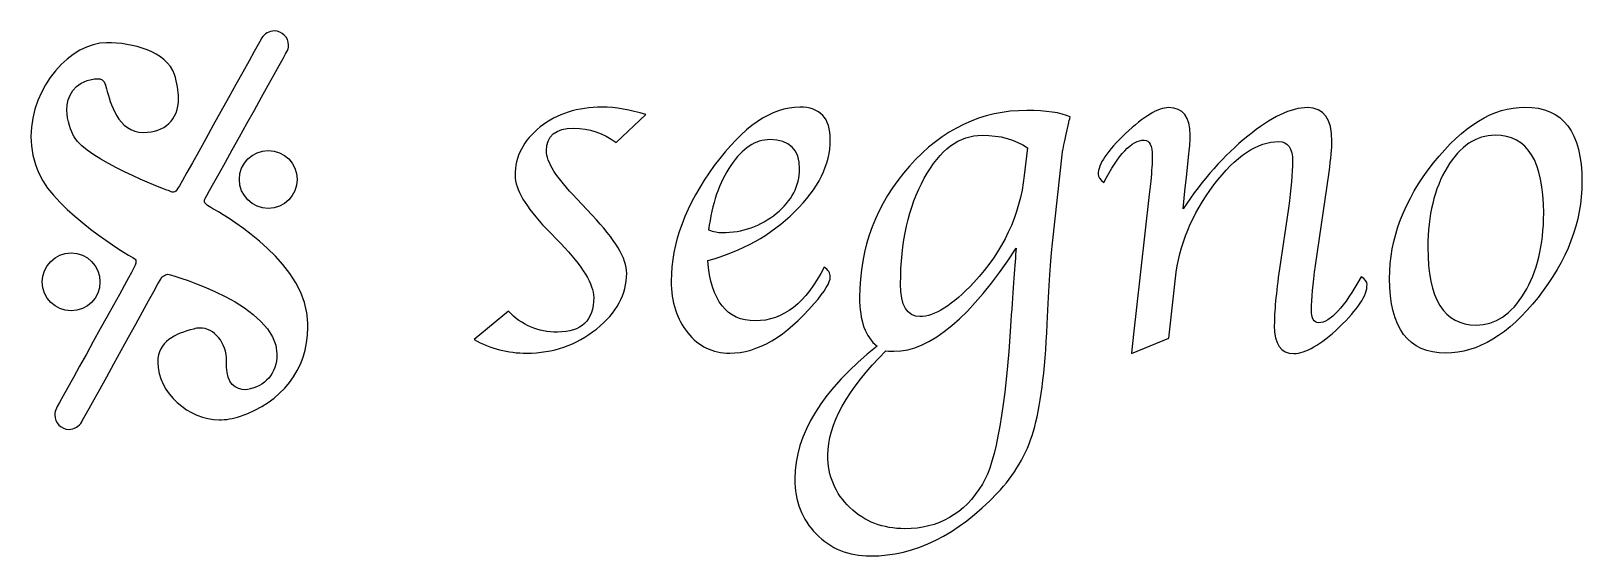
# Model space of a CAD drawing. Header units: millimetres. Extents: x 259 to 385, y 317 to 360.
import ezdxf

# ---------------------------------------------------------------- set-up
doc = ezdxf.new("R2010")
doc.units = ezdxf.units.MM
doc.layers.add('CUT', color=7, linetype='Continuous')

msp = doc.modelspace()

# ---------------------------------------------------------------- linework, layer by layer
at = {"layer": 'CUT'}
for points in [[(264.06, 356.16), (264.3, 356.16)], [(264.96, 355.63), (265.04, 355.34)], [(306.39, 350.98), (308.82, 353.24)], [(342.91, 351.53), (343.13, 352.61)], [(339.78, 350.54), (339.52, 348.3)], [(341.82, 342.8), (342.63, 350.23)], [(352.41, 345.59), (352.57, 347.03), (352.73, 348.41), (352.89, 350.05)], [(349.79, 347.84), (349.66, 346.77), (348.61, 337.34), (348.45, 335.92), (348.28, 334.42), (348.22, 333.85), (351.25, 335.09)], [(363.17, 341), (364.27, 348.57)], [(304.46, 345.07), (303.2, 346.41)], [(360.96, 345.65), (360.24, 340.73)], [(300.74, 343.98), (301.9, 342.78)], [(351.25, 335.09), (351.8, 339.96)], [(297.67, 337.28), (294.87, 334.98)], [(274.79, 332.75), (274.79, 333.2)], [(276.48, 330.94), (276.36, 330.9)]]:
    msp.add_lwpolyline(points, dxfattribs=at)
for points, knots in [([(279.65, 358.3), (279.77, 358.51), (279.81, 358.67), (279.81, 358.88), (279.81, 359.53), (279.28, 360.03), (278.66, 360.03), (278.25, 360.03), (277.84, 359.82), (277.63, 359.45)], [0, 0, 0, 0, 1, 1, 1, 2, 2, 2, 3, 3, 3, 3]), ([(270.56, 356.49), (269.9, 358.38), (267.14, 359.08), (265.04, 359.08), (262.16, 359.08), (258.91, 355.54), (258.91, 351.47), (258.91, 350.48), (259.12, 349.45), (259.57, 348.43), (260.89, 345.42), (266.85, 341.76), (267.18, 341.64)], [0, 0, 0, 0, 1, 1, 1, 2, 2, 2, 3, 3, 3, 4, 4, 4, 4]), ([(265.04, 355.34), (265.33, 354.23), (265.95, 351.8), (268.05, 351.8), (269.73, 351.8), (270.89, 352.79), (270.89, 354.56), (270.89, 355.17), (270.76, 355.83), (270.56, 356.49)], [0, 0, 0, 0, 1, 1, 1, 2, 2, 2, 3, 3, 3, 3]), ([(262.41, 351.43), (262.16, 351.88), (261.83, 352.75), (261.83, 353.61), (261.83, 354.72), (262.33, 355.87), (264.06, 356.16)], [0, 0, 0, 0, 1, 1, 1, 2, 2, 2, 2]), ([(308.82, 353.24), (307.54, 353.64), (306.35, 353.85), (305.27, 353.85), (303.28, 353.85), (301.6, 353.31), (300.24, 352.24), (298.88, 351.17), (298.2, 349.85), (298.2, 348.28), (298.2, 347.19), (299.05, 345.75), (300.74, 343.98)], [0, 0, 0, 0, 1, 1, 1, 2, 2, 2, 3, 3, 3, 4, 4, 4, 4]), ([(313.83, 341.4), (316.61, 342.14), (318.96, 343.46), (320.89, 345.36), (322.82, 347.25), (323.78, 349.2), (323.78, 351.19), (323.78, 352.96), (322.96, 353.85), (321.31, 353.85), (319.02, 353.85), (316.71, 352.27), (314.37, 349.1), (312.04, 345.94), (310.87, 342.82), (310.87, 339.73), (310.87, 338.03), (311.32, 336.63), (312.21, 335.53), (313.1, 334.43), (314.24, 333.88), (315.62, 333.88), (317.88, 333.88), (320.17, 335.22), (322.48, 337.9), (323.35, 338.92), (323.78, 339.64), (323.78, 340.06), (323.78, 340.37), (323.61, 340.64), (323.28, 340.87)], [0, 0, 0, 0, 1, 1, 1, 2, 2, 2, 3, 3, 3, 4, 4, 4, 5, 5, 5, 6, 6, 6, 7, 7, 7, 8, 8, 8, 9, 9, 9, 10, 10, 10, 10]), ([(352.89, 350.05), (352.96, 350.69), (352.99, 351.2), (352.99, 351.58), (352.99, 353.07), (352.41, 353.81), (351.25, 353.81), (350.4, 353.81), (349.23, 353.11), (347.75, 351.71), (346.26, 350.31), (345.52, 349.2), (345.52, 348.39), (345.52, 348.2), (345.68, 347.98), (345.99, 347.72)], [0, 0, 0, 0, 1, 1, 1, 2, 2, 2, 3, 3, 3, 4, 4, 4, 5, 5, 5, 5]), ([(364.27, 348.57), (364.41, 349.68), (364.49, 350.52), (364.49, 351.07), (364.49, 352.9), (363.83, 353.81), (362.52, 353.81), (361.18, 353.81), (359.56, 353.04), (357.66, 351.49), (355.75, 349.94), (354, 347.97), (352.41, 345.59)], [0, 0, 0, 0, 1, 1, 1, 2, 2, 2, 3, 3, 3, 4, 4, 4, 4]), ([(373.74, 333.88), (376.34, 333.88), (378.83, 335.39), (381.22, 338.39), (383.6, 341.4), (384.79, 344.53), (384.79, 347.79), (384.79, 351.83), (383.25, 353.85), (380.16, 353.85), (377.6, 353.85), (375.13, 352.34), (372.75, 349.33), (370.36, 346.32), (369.17, 343.18), (369.17, 339.94), (369.17, 335.9), (370.7, 333.88), (373.74, 333.88)], [0, 0, 0, 0, 1, 1, 1, 2, 2, 2, 3, 3, 3, 4, 4, 4, 5, 5, 5, 6, 6, 6, 6]), ([(343.26, 353.05), (342.47, 353.41), (341.3, 353.58), (339.74, 353.58), (336.07, 353.58), (332.89, 352.07), (330.2, 349.05), (327.51, 346.03), (326.16, 342.48), (326.16, 338.39), (326.16, 336.51), (326.63, 335.2), (327.58, 334.45)], [0, 0, 0, 0, 1, 1, 1, 2, 2, 2, 3, 3, 3, 4, 4, 4, 4]), ([(303.2, 346.41), (301.56, 348.12), (300.74, 349.41), (300.74, 350.29), (300.74, 351.52), (301.48, 352.14), (302.95, 352.14), (304.21, 352.14), (305.36, 351.75), (306.39, 350.98)], [0, 0, 0, 0, 1, 1, 1, 2, 2, 2, 3, 3, 3, 3]), ([(313.91, 343.88), (314.17, 345.99), (314.77, 347.74), (315.71, 349.12), (316.65, 350.51), (317.71, 351.21), (318.87, 351.21), (320.48, 351.21), (321.29, 350.41), (321.29, 348.83), (321.29, 347.45), (320.66, 346.24), (319.4, 345.22), (318.14, 344.19), (316.67, 343.67), (314.99, 343.67), (314.67, 343.67), (314.31, 343.74), (313.91, 343.88)], [0, 0, 0, 0, 1, 1, 1, 2, 2, 2, 3, 3, 3, 4, 4, 4, 5, 5, 5, 6, 6, 6, 6]), ([(339.52, 348.3), (339.17, 345.07), (337.8, 342.17), (335.42, 339.61), (333.7, 337.77), (332.24, 336.85), (331.05, 336.85), (330.01, 336.85), (329.49, 337.73), (329.49, 339.49), (329.49, 342.89), (330.13, 345.75), (331.41, 348.08), (332.69, 350.41), (334.25, 351.57), (336.11, 351.57), (337.58, 351.57), (338.81, 351.23), (339.78, 350.54)], [0, 0, 0, 0, 1, 1, 1, 2, 2, 2, 3, 3, 3, 4, 4, 4, 5, 5, 5, 6, 6, 6, 6]), ([(376.2, 336.16), (373.59, 336.16), (372.28, 338.27), (372.28, 342.49), (372.28, 345.07), (372.8, 347.22), (373.85, 348.96), (374.9, 350.7), (376.2, 351.57), (377.74, 351.57), (380.37, 351.57), (381.68, 349.46), (381.68, 345.24), (381.68, 342.65), (381.16, 340.49), (380.11, 338.76), (379.06, 337.02), (377.76, 336.16), (376.2, 336.16)], [0, 0, 0, 0, 1, 1, 1, 2, 2, 2, 3, 3, 3, 4, 4, 4, 5, 5, 5, 6, 6, 6, 6]), ([(275.82, 347.97), (275.82, 346.7), (276.89, 345.63), (278.17, 345.63), (279.48, 345.63), (280.51, 346.7), (280.51, 347.97), (280.51, 349.29), (279.48, 350.32), (278.17, 350.32), (276.89, 350.32), (275.82, 349.29), (275.82, 347.97)], [0, 0, 0, 0, 1, 1, 1, 2, 2, 2, 3, 3, 3, 4, 4, 4, 4]), ([(345.99, 347.72), (347.15, 350.02), (348.24, 351.17), (349.26, 351.17), (349.69, 351.17), (349.91, 350.74), (349.91, 349.87), (349.91, 349.36), (349.87, 348.68), (349.79, 347.84)], [0, 0, 0, 0, 1, 1, 1, 2, 2, 2, 3, 3, 3, 3]), ([(351.8, 339.96), (352.09, 342.66), (353.13, 345.18), (354.91, 347.53), (356.69, 349.88), (358.45, 351.05), (360.18, 351.05), (360.93, 351.05), (361.3, 350.52), (361.3, 349.45), (361.3, 348.51), (361.19, 347.25), (360.96, 345.65)], [0, 0, 0, 0, 1, 1, 1, 2, 2, 2, 3, 3, 3, 4, 4, 4, 4]), ([(270.84, 347.27), (270.72, 347.07), (270.64, 346.94), (270.47, 346.94), (270.35, 346.94), (270.23, 346.99), (270.06, 347.07)], [0, 0, 0, 0, 1, 1, 1, 2, 2, 2, 2]), ([(273.68, 345.59), (273.19, 345.87), (272.98, 346.04), (272.98, 346.24), (272.98, 346.33), (273.02, 346.41), (273.07, 346.49)], [0, 0, 0, 0, 1, 1, 1, 2, 2, 2, 2]), ([(294.87, 334.98), (296.2, 334.25), (297.62, 333.88), (299.14, 333.88), (301.28, 333.88), (303.16, 334.54), (304.8, 335.84), (306.44, 337.15), (307.26, 338.66), (307.26, 340.36), (307.26, 341.55), (306.32, 343.12), (304.46, 345.07)], [0, 0, 0, 0, 1, 1, 1, 2, 2, 2, 3, 3, 3, 4, 4, 4, 4]), ([(301.9, 342.78), (303.68, 340.91), (304.58, 339.46), (304.58, 338.41), (304.58, 336.53), (303.6, 335.59), (301.65, 335.59), (300.06, 335.59), (298.73, 336.15), (297.67, 337.28)], [0, 0, 0, 0, 1, 1, 1, 2, 2, 2, 3, 3, 3, 3]), ([(327.58, 334.45), (323.13, 330.91), (320.9, 327.31), (320.9, 323.67), (320.9, 321.88), (321.48, 320.39), (322.64, 319.2), (323.81, 318.01), (325.27, 317.42), (327.03, 317.42), (330.67, 317.42), (334.11, 319.11), (337.33, 322.51), (338.74, 323.99), (339.72, 325.67), (340.27, 327.55), (340.83, 329.43), (341.2, 332.33), (341.39, 336.24), (341.54, 339.37), (341.68, 341.55), (341.82, 342.8)], [0, 0, 0, 0, 1, 1, 1, 2, 2, 2, 3, 3, 3, 4, 4, 4, 5, 5, 5, 6, 6, 6, 7, 7, 7, 7]), ([(338.87, 342.39), (338.75, 341.11), (338.61, 339.14), (338.44, 336.5), (338.01, 329.52), (337.24, 325.1), (336.13, 323.24), (334.67, 320.83), (332.57, 319.63), (329.83, 319.63), (328.06, 319.63), (326.57, 320.2), (325.38, 321.34), (324.18, 322.49), (323.58, 323.91), (323.58, 325.6), (323.58, 328.08), (325.15, 330.9), (328.29, 334.07)], [0, 0, 0, 0, 1, 1, 1, 2, 2, 2, 3, 3, 3, 4, 4, 4, 5, 5, 5, 6, 6, 6, 6]), ([(328.29, 334.07), (328.6, 334.04), (328.82, 334.03), (328.94, 334.03), (331.91, 334.03), (335.22, 336.82), (338.87, 342.39)], [0, 0, 0, 0, 1, 1, 1, 2, 2, 2, 2]), ([(264.51, 339.66), (264.51, 340.94), (263.48, 342.01), (262.16, 342.01), (260.89, 342.01), (259.82, 340.94), (259.82, 339.66), (259.82, 338.35), (260.89, 337.32), (262.16, 337.32), (263.48, 337.32), (264.51, 338.35), (264.51, 339.66)], [0, 0, 0, 0, 1, 1, 1, 2, 2, 2, 3, 3, 3, 4, 4, 4, 4]), ([(267.18, 341.64), (267.35, 341.55), (267.43, 341.47), (267.43, 341.31), (267.43, 341.14), (267.35, 340.94), (267.18, 340.65)], [0, 0, 0, 0, 1, 1, 1, 2, 2, 2, 2]), ([(323.28, 340.87), (321.83, 337.96), (319.97, 336.5), (317.69, 336.5), (315.39, 336.5), (314.1, 338.13), (313.83, 341.4)], [0, 0, 0, 0, 1, 1, 1, 2, 2, 2, 2]), ([(269.53, 340.07), (269.53, 340.06), (269.58, 340.09), (269.65, 340.13), (269.76, 340.19), (269.92, 340.28), (270.02, 340.28)], [0, 0, 0, 0, 1, 1, 1, 2, 2, 2, 2]), ([(270.02, 340.28), (270.64, 340.16), (278.87, 337.73), (278.87, 333.82), (278.87, 332.21), (277.88, 331.14), (276.48, 330.94)], [0, 0, 0, 0, 1, 1, 1, 2, 2, 2, 2]), ([(360.24, 340.73), (359.96, 338.77), (359.82, 337.23), (359.82, 336.12), (359.82, 334.61), (360.35, 333.85), (361.4, 333.85), (362.35, 333.85), (363.58, 334.56), (365.09, 335.99), (366.6, 337.42), (367.35, 338.57), (367.35, 339.45), (367.35, 339.67), (367.19, 339.88), (366.86, 340.08)], [0, 0, 0, 0, 1, 1, 1, 2, 2, 2, 3, 3, 3, 4, 4, 4, 5, 5, 5, 5]), ([(366.86, 340.08), (365.5, 337.59), (364.35, 336.35), (363.41, 336.35), (363.03, 336.35), (362.84, 336.7), (362.84, 337.4), (362.84, 338.28), (362.95, 339.48), (363.17, 341)], [0, 0, 0, 0, 1, 1, 1, 2, 2, 2, 3, 3, 3, 3]), ([(274.79, 333.2), (274.79, 334.77), (273.77, 335.92), (272.61, 335.92), (272.45, 335.92), (272.28, 335.88), (272.12, 335.84), (270.6, 335.46), (269.2, 334.81), (269.2, 333.16), (269.2, 330.65), (271.75, 328.47), (274.18, 328.47), (274.71, 328.47), (275.29, 328.55), (275.91, 328.76), (279.2, 329.87), (281.38, 332.54), (281.38, 335.96), (281.38, 336.33), (281.34, 336.74), (281.3, 337.15)], [0, 0, 0, 0, 1, 1, 1, 2, 2, 2, 3, 3, 3, 4, 4, 4, 5, 5, 5, 6, 6, 6, 7, 7, 7, 7]), ([(260.97, 329.42), (260.89, 329.25), (260.85, 329.05), (260.85, 328.88), (260.85, 328.22), (261.34, 327.69), (262, 327.69), (262.41, 327.69), (262.82, 327.94), (263.03, 328.31)], [0, 0, 0, 0, 1, 1, 1, 2, 2, 2, 3, 3, 3, 3])]:
    msp.add_open_spline(points, degree=3, knots=knots, dxfattribs=at)
for points in [[(277.63, 359.45), (277.63, 359.45), (271.09, 347.64), (270.84, 347.27)], [(273.07, 346.49), (273.27, 346.82), (279.65, 358.3), (279.65, 358.3)], [(264.3, 356.16), (264.55, 356.16), (264.84, 356.08), (264.96, 355.63)], [(343.13, 352.61), (343.15, 352.66), (343.19, 352.81), (343.26, 353.05)], [(270.06, 347.07), (269.69, 347.19), (263.48, 349.58), (262.41, 351.43)], [(342.63, 350.23), (342.64, 350.31), (342.74, 350.75), (342.91, 351.53)], [(281.3, 337.15), (280.68, 341.68), (274.18, 345.34), (273.68, 345.59)], [(267.18, 340.65), (266.89, 340.07), (260.97, 329.42), (260.97, 329.42)], [(263.03, 328.31), (263.03, 328.31), (269.4, 339.83), (269.53, 340.07)], [(276.36, 330.9), (275.49, 330.9), (274.79, 331.47), (274.79, 332.75)]]:
    msp.add_open_spline(points, degree=3, dxfattribs=at)

doc.saveas('drawing.dxf')
